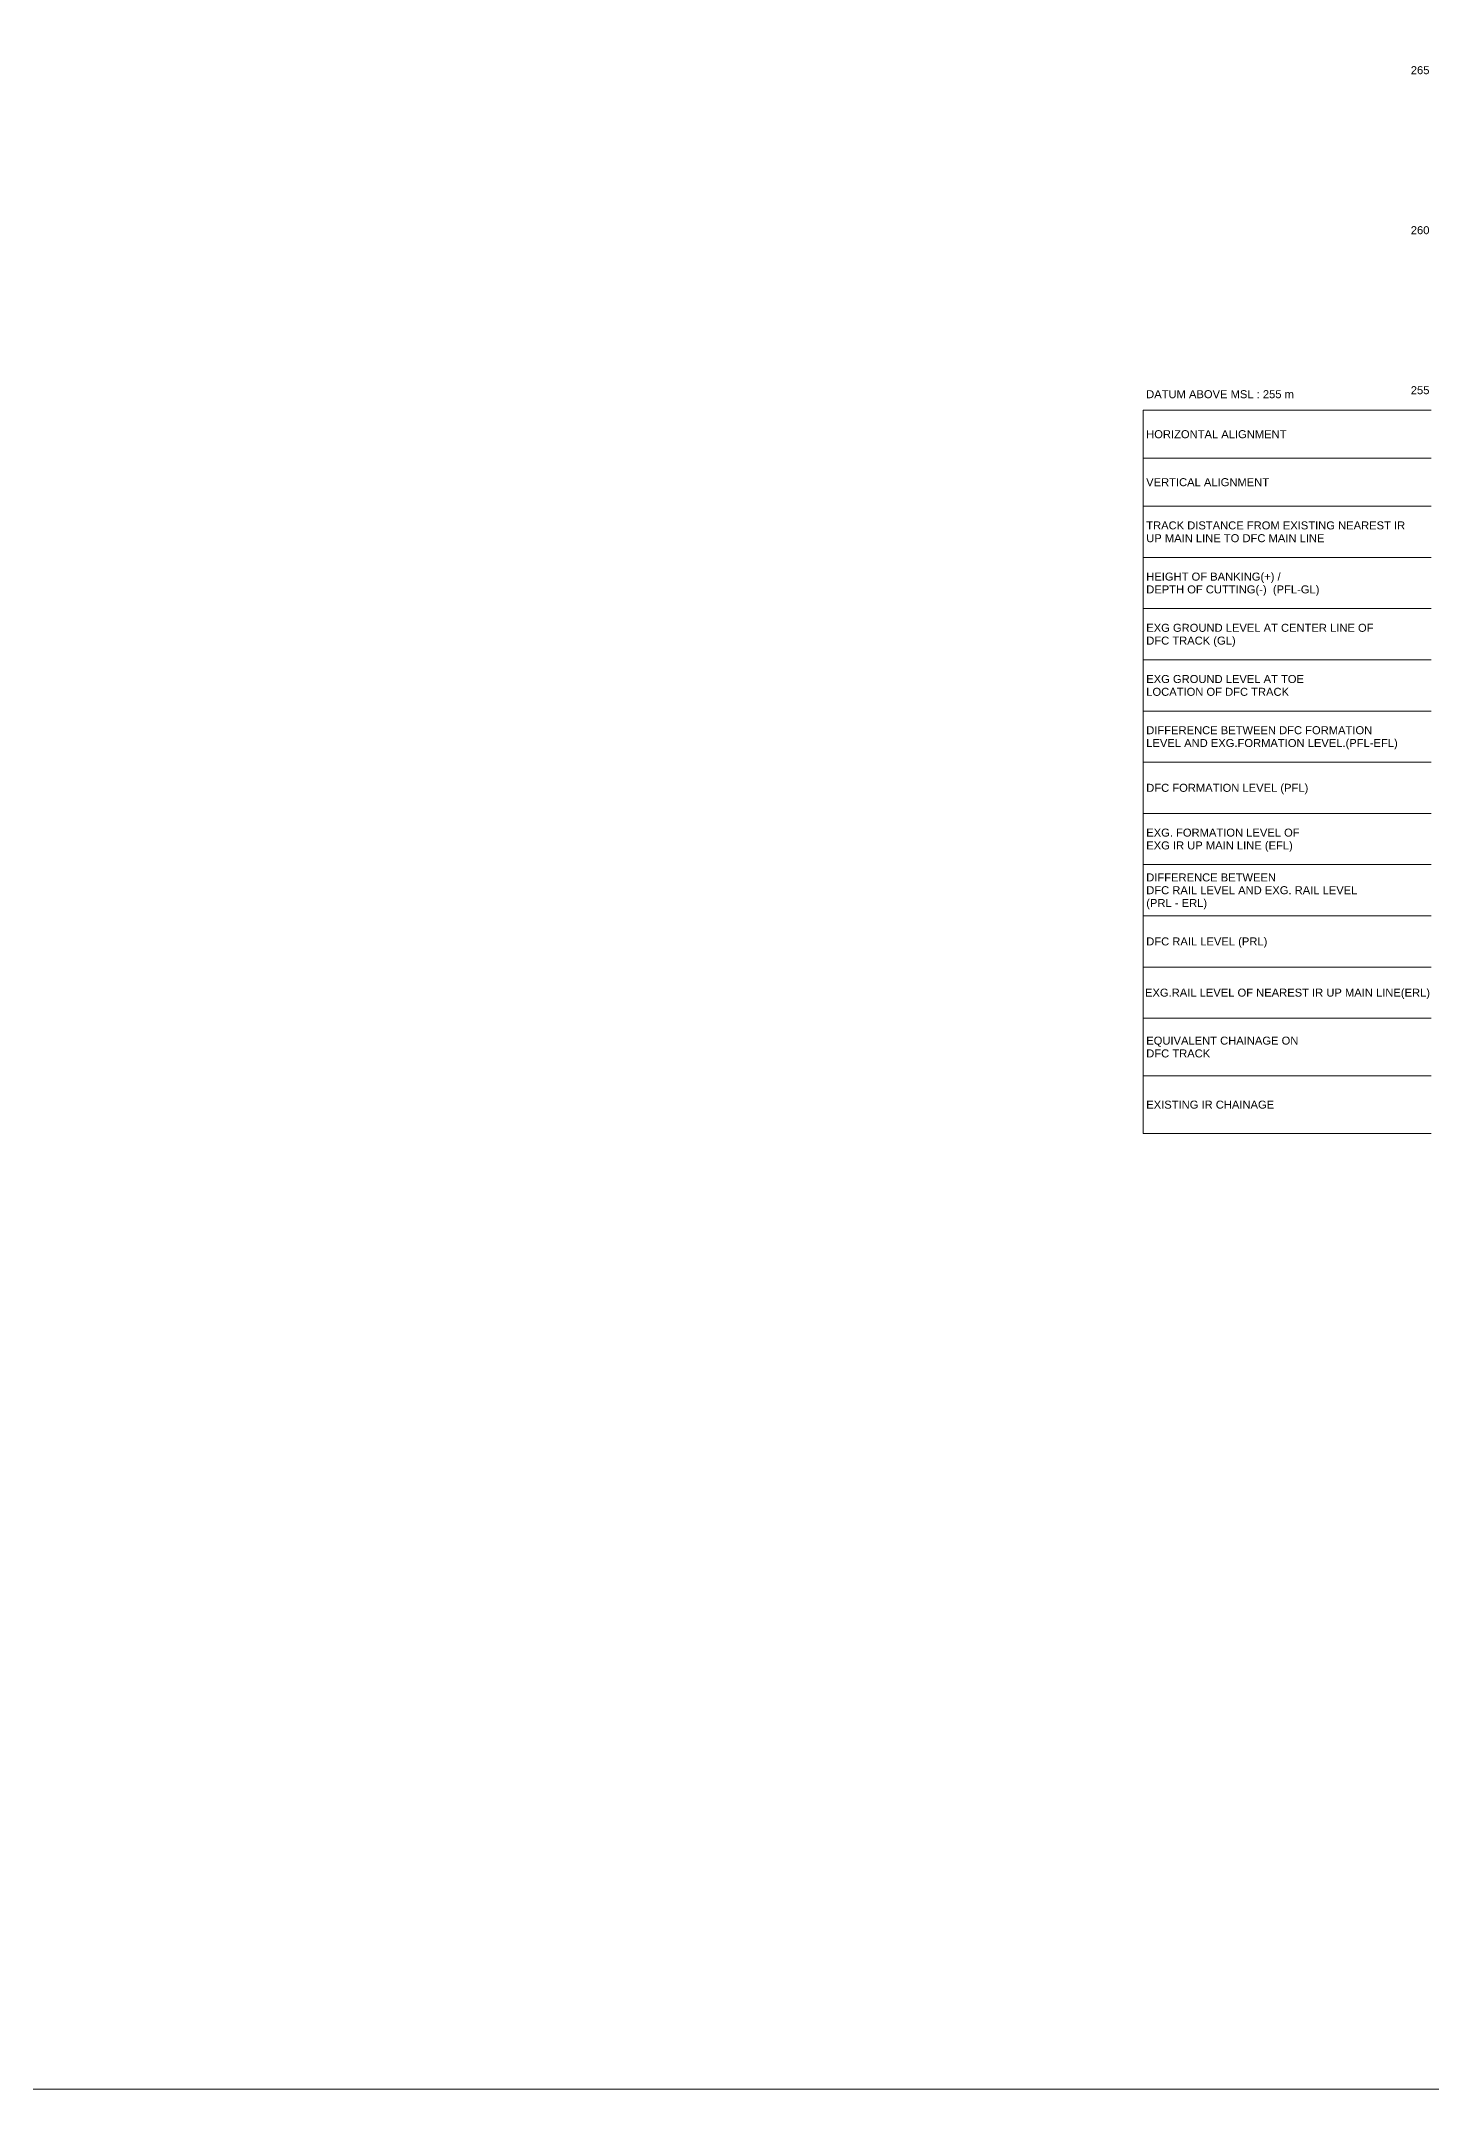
# Model space of a CAD drawing. Header units: feet. Extents: x 25646 to 32594, y -5530 to -4558.
# Drawn here: x 27561 to 27995, y -5530 to -4890 of the extents above; entities that cross this region are included whole.
import ezdxf
from ezdxf.enums import TextEntityAlignment as Align

# ---------------------------------------------------------------- set-up
doc = ezdxf.new("R2010")
doc.units = ezdxf.units.FT
doc.header["$MEASUREMENT"] = 0
doc.layers.get('0').update_dxf_attribs({"lineweight": 0})
for name, color, linetype, lineweight in [('LS DATUM', 7, 'Continuous', 0), ('LS DATUM Y', 7, 'Continuous', 0), ('LS DIFF. EXG.RL & PRO. RL', 10, 'Continuous', 0), ('LS DIFF. PFL & EFL', 10, 'Continuous', 0), ('LS EXG. FL', 7, 'Continuous', 0), ('LS EXG. GL', 7, 'Continuous', 0), ('LS EXG. GL AT PRO. TOE', 7, 'Continuous', 0), ('LS EXG. IR CH', 7, 'Continuous', 0), ('LS EXG. RL', 7, 'Continuous', 0), ('LS FRAME', 7, 'Continuous', 0), ('LS HORIZONTAL ALIGNMENT', 10, 'Continuous', 0), ('LS PRO. CUT & FILL', 10, 'Continuous', 0), ('LS PRO. DFCC CH', 10, 'Continuous', 0), ('LS PRO. FL', 10, 'Continuous', 0), ('LS PRO. RL', 10, 'Continuous', 0), ("LS TRACK CENTER's", 10, 'Continuous', 0), ('LS VERTICAL ALIGNMENT', 10, 'Continuous', 0)]:
    doc.layers.add(name, color=color, linetype=linetype, lineweight=lineweight)
doc.styles.add('Style-Arial', font='arial.ttf')
doc.styles.add('StyleArial', font='arial.ttf')

msp = doc.modelspace()

# ---------------------------------------------------------------- linework, layer by layer
at = {"color": 3}
msp.add_lwpolyline([(25646.02, -4557.86), (32593.71, -4557.86), (32593.71, -5529.62), (25646.02, -5529.62)], close=True, dxfattribs=at)
at = {"layer": 'LS FRAME'}
for points in [[(27995, -5231), (27905, -5231), (27905, -5005)], [(27905, -5005), (27995, -5005)], [(27995, -5020), (27905, -5020)], [(27995, -5035), (27905, -5035)], [(27995, -5051), (27905, -5051)], [(27905, -5051), (27995, -5051)], [(27995, -5067), (27905, -5067)], [(27905, -5067), (27995, -5067)], [(27995, -5083), (27905, -5083)], [(27905, -5083), (27995, -5083)], [(27995, -5099), (27905, -5099)], [(27995, -5115), (27905, -5115)], [(27905, -5115), (27995, -5115)], [(27995, -5131), (27905, -5131)], [(27905, -5131), (27995, -5131)], [(27995, -5147), (27905, -5147)], [(27905, -5147), (27995, -5147)], [(27995, -5163), (27905, -5163)], [(27905, -5163), (27995, -5163)], [(27995, -5179), (27905, -5179)], [(27995, -5195), (27905, -5195)], [(27995, -5213), (27905, -5213)]]:
    msp.add_lwpolyline(points, dxfattribs=at)

# ---------------------------------------------------------------- texts
at = {"layer": 'LS DATUM', "color": 7, "style": 'StyleArial'}
msp.add_text('DATUM ABOVE MSL : 255 m', height=2.5, rotation=0.00003, dxfattribs=at).set_placement((27905.97, -5000), align=Align.MIDDLE_LEFT)
at = {"layer": 'LS DATUM Y', "color": 7, "lineweight": 0, "style": 'Style-Arial'}
for s, p in [('265', (27994.5, -4900)), ('265', (27994.5, -4900)), ('260', (27994.5, -4950)), ('255', (27994.5, -5000))]:
    msp.add_text(s, height=2.5, dxfattribs=at).set_placement(p, align=Align.RIGHT)
at = {"layer": 'LS DIFF. EXG.RL & PRO. RL', "color": 10, "style": 'StyleArial'}
for s, p in [('DIFFERENCE BETWEEN ', (27906, -5151)), ('(PRL - ERL)', (27906, -5159)), ('DFC RAIL LEVEL AND EXG. RAIL LEVEL ', (27906, -5155))]:
    msp.add_text(s, height=2.5, rotation=0.00003, dxfattribs=at).set_placement(p, align=Align.MIDDLE_LEFT)
at = {"layer": 'LS DIFF. PFL & EFL', "color": 10, "style": 'StyleArial'}
for s, p in [('DIFFERENCE BETWEEN DFC FORMATION ', (27906, -5105)), ('LEVEL AND EXG.FORMATION LEVEL.(PFL-EFL)', (27906, -5109))]:
    msp.add_text(s, height=2.5, rotation=0.00003, dxfattribs=at).set_placement(p, align=Align.MIDDLE_LEFT)
at = {"layer": 'LS EXG. FL', "style": 'StyleArial'}
for s, p in [('EXG. FORMATION LEVEL OF', (27906, -5137)), ('EXG IR UP MAIN LINE (EFL)', (27906, -5141))]:
    msp.add_text(s, height=2.5, rotation=0.00003, dxfattribs=at).set_placement(p, align=Align.MIDDLE_LEFT)
at = {"layer": 'LS EXG. GL', "color": 7, "style": 'StyleArial'}
for s, p in [('EXG GROUND LEVEL AT CENTER LINE OF ', (27906, -5073)), ('DFC TRACK (GL)', (27906, -5077))]:
    msp.add_text(s, height=2.5, rotation=0.00003, dxfattribs=at).set_placement(p, align=Align.MIDDLE_LEFT)
at = {"layer": 'LS EXG. GL AT PRO. TOE', "color": 7, "style": 'StyleArial'}
for s, p in [('EXG GROUND LEVEL AT TOE', (27906, -5089)), ('LOCATION OF DFC TRACK', (27906, -5093))]:
    msp.add_text(s, height=2.5, rotation=0.00003, dxfattribs=at).set_placement(p, align=Align.MIDDLE_LEFT)
at = {"layer": 'LS EXG. IR CH', "style": 'StyleArial'}
msp.add_text('EXISTING IR CHAINAGE', height=2.5, rotation=0.00003, dxfattribs=at).set_placement((27906, -5222), align=Align.MIDDLE_LEFT)
at = {"layer": 'LS EXG. RL', "style": 'StyleArial'}
msp.add_text('EXG.RAIL LEVEL OF NEAREST IR UP MAIN LINE(ERL)', height=2.5, rotation=0.00003, dxfattribs=at).set_placement((27905.61, -5187), align=Align.MIDDLE_LEFT)
at = {"layer": 'LS HORIZONTAL ALIGNMENT', "style": 'StyleArial'}
msp.add_text('HORIZONTAL ALIGNMENT', height=2.5, rotation=0.00003, dxfattribs=at).set_placement((27905.97, -5012.5), align=Align.MIDDLE_LEFT)
at = {"layer": 'LS PRO. CUT & FILL', "color": 10, "style": 'StyleArial'}
for s, p in [('HEIGHT OF BANKING(+) /', (27906, -5057)), ('DEPTH OF CUTTING(-)  (PFL-GL)', (27906, -5061))]:
    msp.add_text(s, height=2.5, rotation=0.00003, dxfattribs=at).set_placement(p, align=Align.MIDDLE_LEFT)
at = {"layer": 'LS PRO. DFCC CH', "color": 10, "style": 'Style-Arial'}
for s, p in [('EQUIVALENT CHAINAGE ON ', (27906, -5202)), ('DFC TRACK', (27906, -5206))]:
    msp.add_text(s, height=2.5, rotation=0.00003, dxfattribs=at).set_placement(p, align=Align.MIDDLE_LEFT)
at = {"layer": 'LS PRO. FL', "color": 10, "style": 'StyleArial'}
msp.add_text('DFC FORMATION LEVEL (PFL) ', height=2.5, rotation=0.00003, dxfattribs=at).set_placement((27906, -5123), align=Align.MIDDLE_LEFT)
at = {"layer": 'LS PRO. RL', "color": 10, "style": 'StyleArial'}
msp.add_text('DFC RAIL LEVEL (PRL)', height=2.5, rotation=0.00003, dxfattribs=at).set_placement((27906, -5171), align=Align.MIDDLE_LEFT)
at = {"layer": "LS TRACK CENTER's", "color": 10, "style": 'StyleArial'}
for s, p in [('TRACK DISTANCE FROM EXISTING NEAREST IR ', (27906, -5041)), ('UP MAIN LINE TO DFC MAIN LINE', (27906, -5045))]:
    msp.add_text(s, height=2.5, rotation=0.00003, dxfattribs=at).set_placement(p, align=Align.MIDDLE_LEFT)
at = {"layer": 'LS VERTICAL ALIGNMENT', "style": 'StyleArial'}
msp.add_text('VERTICAL ALIGNMENT', height=2.5, rotation=0.00003, dxfattribs=at).set_placement((27905.97, -5027.5), align=Align.MIDDLE_LEFT)

doc.saveas('drawing.dxf')
